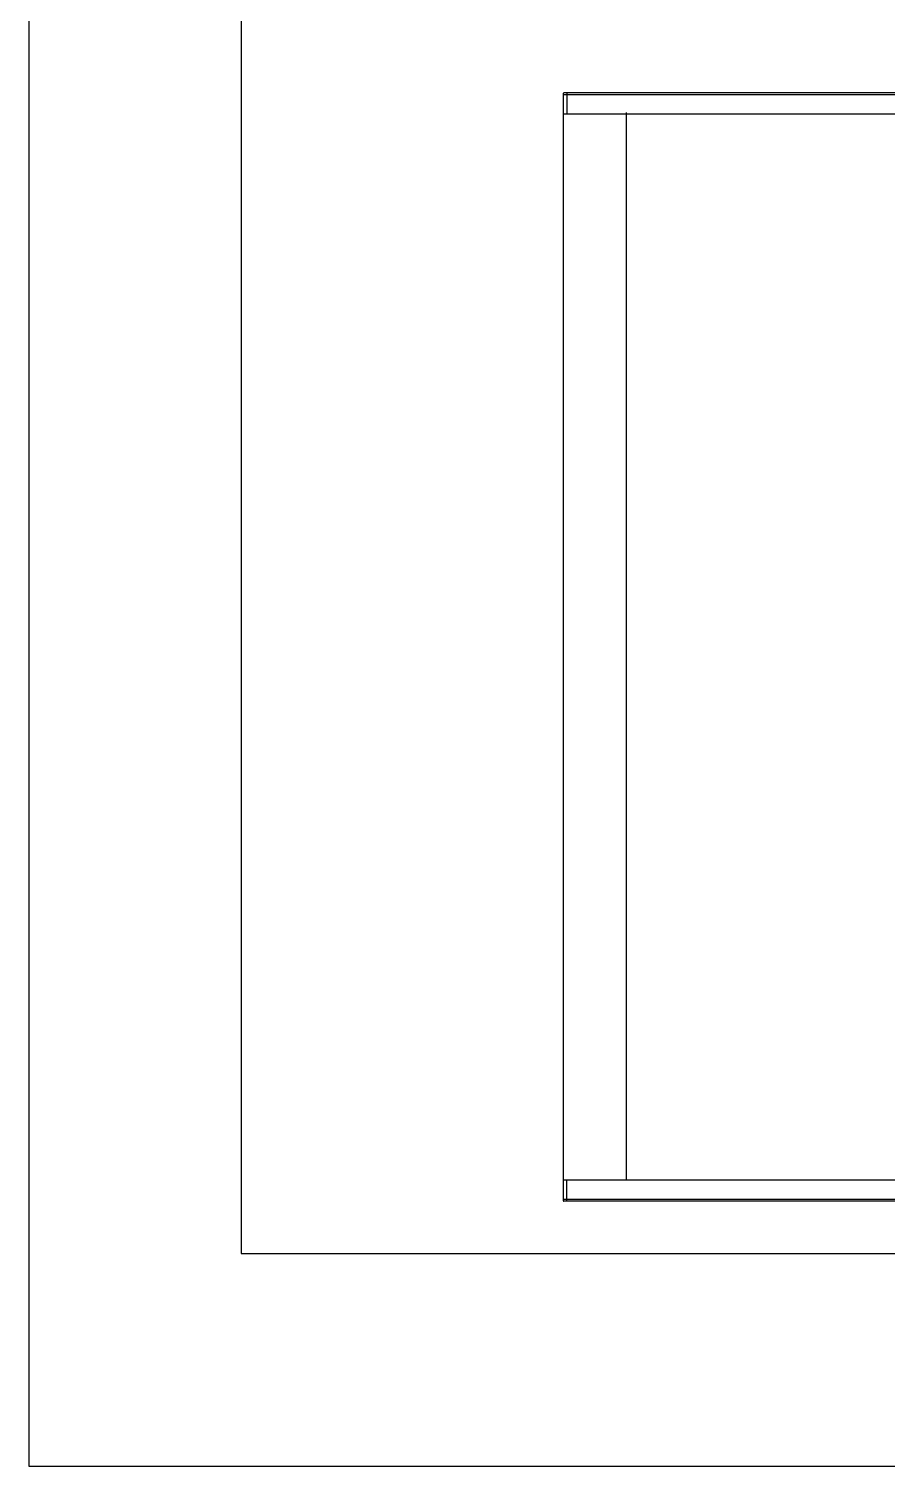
# Model space of a CAD drawing. Header units: millimetres. Extents: x -44117 to 256353, y -2095463 to 65325.
# Drawn here: x 115572 to 115895, y -873458 to -872917 of the extents above; entities that cross this region are included whole.
import ezdxf

# ---------------------------------------------------------------- set-up
doc = ezdxf.new("R2010")
doc.units = ezdxf.units.MM
doc.header["$LTSCALE"] = 10

msp = doc.modelspace()

# ---------------------------------------------------------------- linework, layer by layer
for p, q in [((115773.27043, -872941.0789), (115773.27043, -873358.28676)), ((115773.27043, -872941.0789), (115773.27043, -873358.28676)), ((115773.27043, -872941.0789), (115773.27043, -873358.28676)), ((115773.27043, -872941.0789), (115773.27043, -873358.28676)), ((115773.27043, -872941.0789), (115773.27043, -873358.28676)), ((115773.27043, -872941.0789), (115773.27043, -873358.28676)), ((115773.27043, -872941.0789), (115773.27043, -873358.28676)), ((115773.27043, -872941.0789), (115773.27043, -873358.28676)), ((115773.27043, -872941.0789), (115773.27043, -873358.28676)), ((115773.27043, -872941.0789), (115773.27043, -873358.28676)), ((116010.26399, -872941.55821), (115773.27043, -872941.55821)), ((116010.26399, -872941.55821), (115773.27043, -872941.55821)), ((116010.26399, -872941.55821), (115773.27043, -872941.55821)), ((116010.26399, -872941.55821), (115773.27043, -872941.55821)), ((116010.26399, -872941.55821), (115773.27043, -872941.55821)), ((116010.26399, -872941.55821), (115773.27043, -872941.55821)), ((116010.26399, -872941.55821), (115773.27043, -872941.55821)), ((116010.26399, -872941.55821), (115773.27043, -872941.55821)), ((116010.26399, -872941.55821), (115773.27043, -872941.55821)), ((116010.26399, -872941.55821), (115773.27043, -872941.55821)), ((116009.99771, -872940.81262), (115773.53671, -872940.81262)), ((116009.99771, -872940.81262), (115773.53671, -872940.81262)), ((116009.99771, -872940.81262), (115773.53671, -872940.81262)), ((116009.99771, -872940.81262), (115773.53671, -872940.81262)), ((116009.99771, -872940.81262), (115773.53671, -872940.81262)), ((116009.99771, -872940.81262), (115773.53671, -872940.81262)), ((116009.99771, -872940.81262), (115773.53671, -872940.81262)), ((116009.99771, -872940.81262), (115773.53671, -872940.81262)), ((116009.99771, -872940.81262), (115773.53671, -872940.81262)), ((116009.99771, -872940.81262), (115773.53671, -872940.81262)), ((115774.60185, -872940.81262), (115774.60185, -872948.80116)), ((115774.60185, -872940.81262), (115774.60185, -872948.80116)), ((115774.60185, -872940.81262), (115774.60185, -872948.80116)), ((115774.60185, -872940.81262), (115774.60185, -872948.80116)), ((115774.60185, -872940.81262), (115774.60185, -872948.80116)), ((115774.60185, -872940.81262), (115774.60185, -872948.80116)), ((115774.60185, -872940.81262), (115774.60185, -872948.80116)), ((115774.60185, -872940.81262), (115774.60185, -872948.80116)), ((115774.60185, -872940.81262), (115774.60185, -872948.80116)), ((115774.60185, -872940.81262), (115774.60185, -872948.80116)), ((116010.26399, -872948.80116), (115773.27043, -872948.80116)), ((116010.26399, -872948.80116), (115773.27043, -872948.80116)), ((116010.26399, -872948.80116), (115773.27043, -872948.80116)), ((116010.26399, -872948.80116), (115773.27043, -872948.80116)), ((116010.26399, -872948.80116), (115773.27043, -872948.80116)), ((116010.26399, -872948.80116), (115773.27043, -872948.80116)), ((116010.26399, -872948.80116), (115773.27043, -872948.80116)), ((116010.26399, -872948.80116), (115773.27043, -872948.80116)), ((116010.26399, -872948.80116), (115773.27043, -872948.80116)), ((116010.26399, -872948.80116), (115773.27043, -872948.80116)), ((115796.96978, -872948.26859), (115796.96978, -873350.56451)), ((115796.96978, -872948.26859), (115796.96978, -873350.56451)), ((115796.96978, -872948.26859), (115796.96978, -873350.56451)), ((115796.96978, -872948.26859), (115796.96978, -873350.56451)), ((115796.96978, -872948.26859), (115796.96978, -873350.56451)), ((115796.96978, -872948.26859), (115796.96978, -873350.56451)), ((115796.96978, -872948.26859), (115796.96978, -873350.56451)), ((115796.96978, -872948.26859), (115796.96978, -873350.56451)), ((115796.96978, -872948.26859), (115796.96978, -873350.56451)), ((115796.96978, -872948.26859), (115796.96978, -873350.56451)), ((116010.26399, -873350.56451), (115773.27043, -873350.56451)), ((116010.26399, -873350.56451), (115773.27043, -873350.56451)), ((116010.26399, -873350.56451), (115773.27043, -873350.56451)), ((116010.26399, -873350.56451), (115773.27043, -873350.56451)), ((116010.26399, -873350.56451), (115773.27043, -873350.56451)), ((115774.60185, -873358.55306), (115774.60185, -873350.56451)), ((115774.60185, -873358.55306), (115774.60185, -873350.56451)), ((115774.60185, -873358.55306), (115774.60185, -873350.56451)), ((115774.60185, -873358.55306), (115774.60185, -873350.56451)), ((115774.60185, -873358.55306), (115774.60185, -873350.56451)), ((116010.26399, -873357.80746), (115773.27043, -873357.80746)), ((116010.26399, -873357.80746), (115773.27043, -873357.80746)), ((116010.26399, -873357.80746), (115773.27043, -873357.80746)), ((116010.26399, -873357.80746), (115773.27043, -873357.80746)), ((116010.26399, -873357.80746), (115773.27043, -873357.80746)), ((116009.99771, -873358.55306), (115773.53671, -873358.55306)), ((116009.99771, -873358.55306), (115773.53671, -873358.55306)), ((116009.99771, -873358.55306), (115773.53671, -873358.55306)), ((116009.99771, -873358.55306), (115773.53671, -873358.55306)), ((116009.99771, -873358.55306), (115773.53671, -873358.55306))]:
    msp.add_line(p, q)
msp.add_lwpolyline([(115571.78214, -873458.39033), (117494.97153, -873458.39033), (117494.97153, -870738.45105), (115571.78214, -870738.45105)], close=True)
msp.add_lwpolyline([(115571.78214, -873458.39033), (117494.97153, -873458.39033), (117494.97153, -870738.45105), (115571.78214, -870738.45105)], close=True)
msp.add_lwpolyline([(115571.78214, -873458.39033), (117494.97153, -873458.39033), (117494.97153, -870738.45105), (115571.78214, -870738.45105)], close=True)
msp.add_lwpolyline([(115571.78214, -873458.39033), (117494.97153, -873458.39033), (117494.97153, -870738.45105), (115571.78214, -870738.45105)], close=True)
msp.add_lwpolyline([(115571.78214, -873458.39033), (117494.97153, -873458.39033), (117494.97153, -870738.45105), (115571.78214, -870738.45105)], close=True)
msp.add_lwpolyline([(115571.78214, -873458.39033), (117494.97153, -873458.39033), (117494.97153, -870738.45105), (115571.78214, -870738.45105)], close=True)
msp.add_lwpolyline([(115571.78214, -873458.39033), (117494.97153, -873458.39033), (117494.97153, -870738.45105), (115571.78214, -870738.45105)], close=True)
msp.add_lwpolyline([(115571.78214, -873458.39033), (117494.97153, -873458.39033), (117494.97153, -870738.45105), (115571.78214, -870738.45105)], close=True)
msp.add_lwpolyline([(115571.78214, -873458.39033), (117494.97153, -873458.39033), (117494.97153, -870738.45105), (115571.78214, -870738.45105)], close=True)
msp.add_lwpolyline([(115571.78214, -873458.39033), (117494.97153, -873458.39033), (117494.97153, -870738.45105), (115571.78214, -870738.45105)], close=True)
msp.add_lwpolyline([(115651.91503, -871373.9847), (115651.91503, -873378.25744), (117414.83864, -873378.25744), (117414.83864, -871373.9847)])
msp.add_lwpolyline([(115651.91503, -871373.9847), (115651.91503, -873378.25744), (117414.83864, -873378.25744), (117414.83864, -871373.9847)])
msp.add_lwpolyline([(115651.91503, -871373.9847), (115651.91503, -873378.25744), (117414.83864, -873378.25744), (117414.83864, -871373.9847)])
msp.add_lwpolyline([(115651.91503, -871373.9847), (115651.91503, -873378.25744), (117414.83864, -873378.25744), (117414.83864, -871373.9847)])
msp.add_lwpolyline([(115651.91503, -871373.9847), (115651.91503, -873378.25744), (117414.83864, -873378.25744), (117414.83864, -871373.9847)])
msp.add_lwpolyline([(115651.91503, -871373.9847), (115651.91503, -873378.25744), (117414.83864, -873378.25744), (117414.83864, -871373.9847)])
msp.add_lwpolyline([(115651.91503, -871373.9847), (115651.91503, -873378.25744), (117414.83864, -873378.25744), (117414.83864, -871373.9847)])
msp.add_lwpolyline([(115651.91503, -871373.9847), (115651.91503, -873378.25744), (117414.83864, -873378.25744), (117414.83864, -871373.9847)])
msp.add_lwpolyline([(115651.91503, -871373.9847), (115651.91503, -873378.25744), (117414.83864, -873378.25744), (117414.83864, -871373.9847)])
msp.add_lwpolyline([(115651.91503, -871373.9847), (115651.91503, -873378.25744), (117414.83864, -873378.25744), (117414.83864, -871373.9847)])
for centre, start, end in [((115773.53671, -872941.0789), 90, 180), ((115773.53671, -872941.0789), 90, 180), ((115773.53671, -872941.0789), 90, 180), ((115773.53671, -872941.0789), 90, 180), ((115773.53671, -872941.0789), 90, 180), ((115773.53671, -872941.0789), 90, 180), ((115773.53671, -872941.0789), 90, 180), ((115773.53671, -872941.0789), 90, 180), ((115773.53671, -872941.0789), 90, 180), ((115773.53671, -872941.0789), 90, 180), ((115773.53671, -873358.28677), 180, 270), ((115773.53671, -873358.28677), 180, 270), ((115773.53671, -873358.28677), 180, 270), ((115773.53671, -873358.28677), 180, 270), ((115773.53671, -873358.28677), 180, 270)]:
    msp.add_arc(centre, 0.26628, start, end)

doc.saveas('drawing.dxf')
